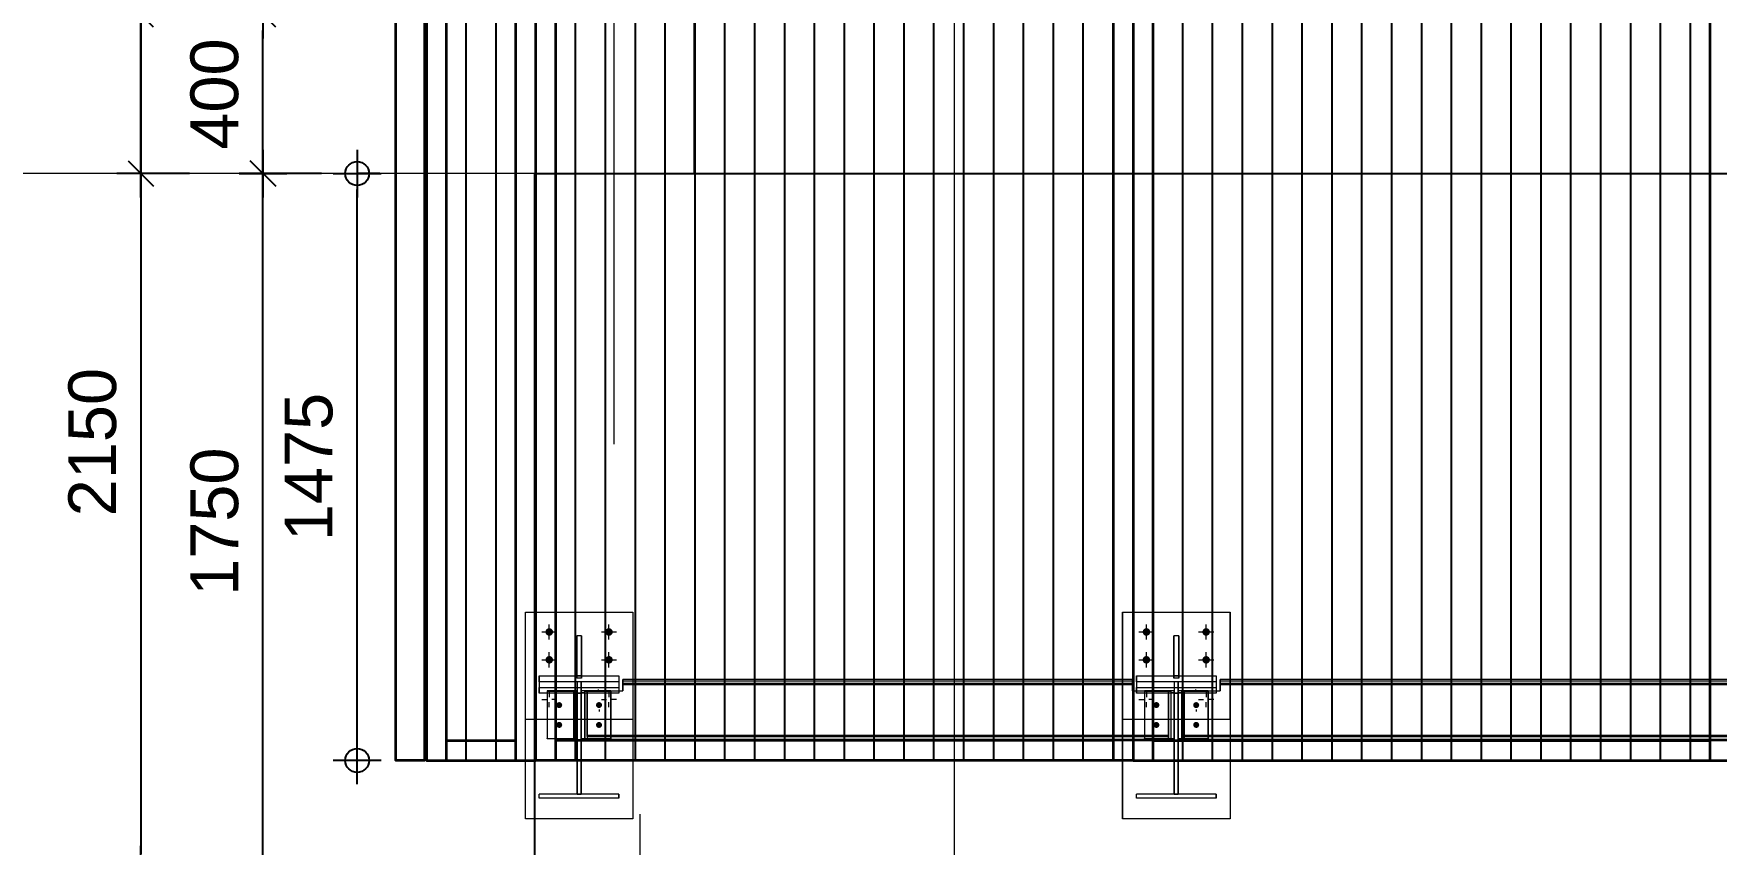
# Model space of a CAD drawing. Header units: millimetres. Extents: x 652937 to 1670132, y 1473552 to 2851037.
# Drawn here: x 663458.215 to 663462.441, y 1524559.302 to 1524561.34 of the extents above; entities that cross this region are included whole.
import ezdxf

# ---------------------------------------------------------------- set-up
doc = ezdxf.new("R2010")
doc.units = ezdxf.units.MM
for name, pattern in [('Grid Line', [22.225, 12.7, -3.175, 3.175, -3.175]), ('XKITLINE00', [0]), ('XKITLINE02', [4, 2, -2])]:
    doc.linetypes.add(name, pattern=pattern)
doc.layers.get('Defpoints').update_dxf_attribs({"color": 255})
doc.layers.add('000 - 0_HIDE_OBJ_FRAMING_DEF_SUB', color=1, linetype='Continuous', plot=False)
for name, color, linetype, lineweight in [('A-230-M_FLOOR', 2, 'Continuous', 25), ('A-GENM', 37, 'Continuous', 9), ('Bolt', 7, 'Continuous', 0), ('Part', 2, 'Continuous', 0), ('Z-030-M_GRID', 1, 'Continuous', 9), ('Z-230-A_LEVEL', 1, 'Continuous', 9)]:
    doc.layers.add(name, color=color, linetype=linetype, lineweight=lineweight)
doc.layers.add('S-DIM', color=7, linetype='Continuous')
doc.styles.add('Arial', font='arial.ttf')
doc.dimstyles.new('Dim 40 - Cen', dxfattribs={"dimscale": 0.04, "dimtxt": 3, "dimasz": 1, "dimexe": 0, "dimexo": 1, "dimgap": 1.5, "dimtad": 1, "dimdec": 0, "dimlfac": 1000, "dimzin": 1, "dimdsep": 46, "dimtxsty": 'Arial', "dimblk": 'CEN1', "dimcen": 0.09, "dimclrd": 1, "dimclre": 49, "dimclrt": 3, "dimadec": 0, "dimazin": 0, "dimtfac": 1, "dimtdec": 0, "dimtix": 1, "dimtofl": 0, "dimtmove": 2, "dimatfit": 3, "dimfxl": 1, "dimtfill": 1, "dimtolj": 1, "dimtzin": 0, "dimarcsym": 1})
doc.dimstyles.new('Dim 40 - End', dxfattribs={"dimscale": 0.04, "dimtxt": 3, "dimasz": 1, "dimexe": 0, "dimexo": 2.5, "dimgap": 1.5, "dimtad": 1, "dimdec": 0, "dimlfac": 1000, "dimzin": 1, "dimdsep": 46, "dimtxsty": 'Arial', "dimblk": 'END', "dimcen": 0.09, "dimclrd": 1, "dimclre": 49, "dimclrt": 3, "dimadec": 0, "dimazin": 0, "dimtfac": 1, "dimtdec": 0, "dimtix": 1, "dimtofl": 0, "dimtmove": 2, "dimatfit": 3, "dimfxl": 1, "dimtfill": 1, "dimtfillclr": 256, "dimtolj": 1, "dimtzin": 0, "dimarcsym": 0})

# ---------------------------------------------------------------- blocks, each defined once
blk = doc.blocks.new('GM_Louver Grill Vertical Z1 - Z Profile-V69-ENT 3 ELE-1 Sheet')
at = {"layer": '000 - 0_HIDE_OBJ_FRAMING_DEF_SUB'}
blk.add_line((1605284.3, 105925), (1605284.3, 114870), dxfattribs=at)
blk = doc.blocks.new('E1')
at = {"layer": '000 - 0_HIDE_OBJ_FRAMING_DEF_SUB', "color": 1, "lineweight": 35}
for p, q in [((1600734.3, 114870), (1600734.3, 105925)), ((1600909.3, 105925), (1600909.3, 114870)), ((1601009.3, 105925), (1601009.3, 114870)), ((1602409.3, 114870), (1602409.3, 105925)), ((1602509.3, 114870), (1602509.3, 105925)), ((1603909.3, 105925), (1603909.3, 114870)), ((1600734.3, 105975), (1600909.3, 105975)), ((1602409.3, 105975), (1601009.3, 105975)), ((1602509.3, 105975), (1603909.3, 105975))]:
    blk.add_line(p, q, dxfattribs=at)
for points in [[(1600607.5, 114870), (1600679.9, 114870), (1600679.9, 105925), (1600607.5, 105925)], [(1600959.3, 114870), (1600684.3, 114870), (1600684.3, 105925), (1600959.3, 105925)], [(1600959.3, 114870), (1602459.3, 114870), (1602459.3, 105925), (1600959.3, 105925)], [(1603959.3, 114870), (1602459.3, 114870), (1602459.3, 105925), (1603959.3, 105925)]]:
    blk.add_lwpolyline(points, close=True, dxfattribs=at)
at = {"layer": 'A-GENM'}
for p in [(-4500, 0), (-4425, 0), (-2700, 0), (-2625, 0), (-2550, 0), (-2475, 0), (-2400, 0), (-2325, 0), (-2250, 0), (-2175, 0), (-2100, 0), (-2025, 0), (-1950, 0), (-1875, 0), (-1800, 0), (-1725, 0), (-1650, 0), (-1575, 0), (-1500, 0), (-1425, 0)]:
    blk.add_blockref('GM_Louver Grill Vertical Z1 - Z Profile-V69-ENT 3 ELE-1 Sheet', p, dxfattribs=at)
for p, xscale in [((3206343.6, 0), -1.000000000000001), ((3206418.6, 0), -0.9999999999999982), ((3206493.6, 0), -1.000000000000001), ((3206568.6, 0), -1.000000000000001), ((3206643.6, 0), -1.000000000000001), ((3206718.6, 0), -1.000000000000001), ((3206793.6, 0), -1.000000000000001), ((3206868.6, 0), -1.000000000000001), ((3206943.6, 0), -1.000000000000001), ((3207018.6, 0), -1.000000000000001), ((3207093.6, 0), -1.000000000000001), ((3207168.6, 0), -1.000000000000001), ((3207243.6, 0), -1.000000000000001), ((3207318.6, 0), -1.000000000000001), ((3207393.6, 0), -1.000000000000001), ((3207468.6, 0), -1.000000000000001), ((3207543.6, 0), -1.000000000000001), ((3207618.6, 0), -1.000000000000001)]:
    blk.add_blockref('GM_Louver Grill Vertical Z1 - Z Profile-V69-ENT 3 ELE-1 Sheet', p, dxfattribs=dict(at, xscale=xscale))
blk = doc.blocks.new('END')
at = {"color": 1}
for p, q in [((0, 1.5), (0, -1.5)), ((1.5, 0), (-1.5, 0))]:
    blk.add_line(p, q, dxfattribs=at)
at = {"color": 3}
blk.add_line((-0.8, -0.8), (0.8, 0.8), dxfattribs=at)
blk = doc.blocks.new('*D222')
at = {"layer": 'Defpoints', "color": 0, "transparency": 16777216}
for p in [(663458.7908, 1524560.9881), (663459.0296, 1524560.9881), (663459.0296, 1524559.2381)]:
    blk.add_point(p, dxfattribs=at)
at = {"layer": 'S-DIM', "color": 49, "lineweight": -2, "transparency": 16777216}
for p, q in [((663458.9296, 1524560.9881), (663458.7908, 1524560.9881)), ((663458.9296, 1524559.2381), (663458.7908, 1524559.2381))]:
    blk.add_line(p, q, dxfattribs=at)
at = {"layer": 'S-DIM', "color": 1, "lineweight": -2, "transparency": 16777216}
blk.add_line((663458.7908, 1524559.2781), (663458.7908, 1524560.9481), dxfattribs=at)
at = {"layer": 'S-DIM', "color": 1, "lineweight": -2, "transparency": 16777216, "xscale": 0.04, "yscale": 0.04, "zscale": 0.04}
for p, rotation in [((663458.7908, 1524560.9881), 90), ((663458.7908, 1524559.2381), 270)]:
    blk.add_blockref('END', p, dxfattribs=dict(at, rotation=rotation))
at = {"layer": 'S-DIM', "color": 3, "transparency": 16777216, "insert": (663458.6695, 1524560.1131), "char_height": 0.12, "attachment_point": 5, "rotation": 90, "style": 'Arial', "bg_fill": 3, "box_fill_scale": 1.1, "bg_fill_color": 256, "bg_fill_true_color": 13158600, "bg_fill_transparency": 0}
blk.add_mtext('\\A1;1750', dxfattribs=at)
blk = doc.blocks.new('*D223')
at = {"layer": 'Defpoints', "color": 0, "transparency": 16777216}
for p in [(663458.7908, 1524561.3881), (663459.0378, 1524561.3881), (663459.0378, 1524560.9881)]:
    blk.add_point(p, dxfattribs=at)
at = {"layer": 'S-DIM', "color": 49, "lineweight": -2, "transparency": 16777216}
for p, q in [((663458.9378, 1524561.3881), (663458.7908, 1524561.3881)), ((663458.9378, 1524560.9881), (663458.7908, 1524560.9881))]:
    blk.add_line(p, q, dxfattribs=at)
at = {"layer": 'S-DIM', "color": 1, "lineweight": -2, "transparency": 16777216}
blk.add_line((663458.7908, 1524561.0281), (663458.7908, 1524561.3481), dxfattribs=at)
at = {"layer": 'S-DIM', "color": 1, "lineweight": -2, "transparency": 16777216, "xscale": 0.04, "yscale": 0.04, "zscale": 0.04}
for p, rotation in [((663458.7908, 1524561.3881), 90), ((663458.7908, 1524560.9881), 270)]:
    blk.add_blockref('END', p, dxfattribs=dict(at, rotation=rotation))
at = {"layer": 'S-DIM', "color": 3, "transparency": 16777216, "insert": (663458.6695, 1524561.1881), "char_height": 0.12, "attachment_point": 5, "rotation": 90, "style": 'Arial', "bg_fill": 3, "box_fill_scale": 1.1, "bg_fill_color": 256, "bg_fill_true_color": 13158600, "bg_fill_transparency": 0}
blk.add_mtext('\\A1;400', dxfattribs=at)
blk = doc.blocks.new('*D224')
at = {"layer": 'Defpoints', "color": 0, "transparency": 16777216}
for p in [(663458.4842, 1524562.1056), (663458.7066, 1524562.1056), (663458.7066, 1524560.9881)]:
    blk.add_point(p, dxfattribs=at)
at = {"layer": 'S-DIM', "color": 49, "lineweight": -2, "transparency": 16777216}
for p, q in [((663458.6066, 1524562.1056), (663458.4842, 1524562.1056)), ((663458.6066, 1524560.9881), (663458.4842, 1524560.9881))]:
    blk.add_line(p, q, dxfattribs=at)
at = {"layer": 'S-DIM', "color": 1, "lineweight": -2, "transparency": 16777216}
blk.add_line((663458.4842, 1524561.0281), (663458.4842, 1524562.0656), dxfattribs=at)
at = {"layer": 'S-DIM', "color": 1, "lineweight": -2, "transparency": 16777216, "xscale": 0.04, "yscale": 0.04, "zscale": 0.04}
for p, rotation in [((663458.4842, 1524562.1056), 90), ((663458.4842, 1524560.9881), 270)]:
    blk.add_blockref('END', p, dxfattribs=dict(at, rotation=rotation))
at = {"layer": 'S-DIM', "color": 3, "transparency": 16777216, "insert": (663458.3639, 1524561.5469), "char_height": 0.12, "attachment_point": 5, "rotation": 90, "style": 'Arial', "bg_fill": 3, "box_fill_scale": 1.1, "bg_fill_color": 256, "bg_fill_true_color": 13158600, "bg_fill_transparency": 0}
blk.add_mtext('\\A1;1117', dxfattribs=at)
blk = doc.blocks.new('*D234')
at = {"layer": 'Defpoints', "color": 0, "transparency": 16777216}
for p in [(663458.9945, 1524561.3881), (663458.4842, 1524559.2381), (663458.9945, 1524559.2381)]:
    blk.add_point(p, dxfattribs=at)
at = {"layer": 'S-DIM', "color": 49, "lineweight": -2, "transparency": 16777216}
for p, q in [((663458.8945, 1524561.3881), (663458.4842, 1524561.3881)), ((663458.8945, 1524559.2381), (663458.4842, 1524559.2381))]:
    blk.add_line(p, q, dxfattribs=at)
at = {"layer": 'S-DIM', "color": 1, "lineweight": -2, "transparency": 16777216}
blk.add_line((663458.4842, 1524561.3481), (663458.4842, 1524559.2781), dxfattribs=at)
at = {"layer": 'S-DIM', "color": 1, "lineweight": -2, "transparency": 16777216, "xscale": 0.04, "yscale": 0.04, "zscale": 0.04}
for p, rotation in [((663458.4842, 1524561.3881), 90), ((663458.4842, 1524559.2381), 270)]:
    blk.add_blockref('END', p, dxfattribs=dict(at, rotation=rotation))
at = {"layer": 'S-DIM', "color": 3, "transparency": 16777216, "insert": (663458.3629, 1524560.3131), "char_height": 0.12, "attachment_point": 5, "rotation": 90, "style": 'Arial', "bg_fill": 3, "box_fill_scale": 1.1, "bg_fill_color": 256, "bg_fill_true_color": 13158600, "bg_fill_transparency": 0}
blk.add_mtext('\\A1;2150', dxfattribs=at)
blk = doc.blocks.new('co')
at = {"layer": 'Bolt'}
for points in [[(663345.9772, 1524559.8378), (663345.9778, 1524559.8396), (663345.9787, 1524559.8412), (663345.9798, 1524559.8427), (663345.9813, 1524559.8438), (663345.9829, 1524559.8447), (663345.9847, 1524559.8453), (663345.9866, 1524559.8454), (663345.9884, 1524559.8453), (663345.9902, 1524559.8447), (663345.9918, 1524559.8438), (663345.9933, 1524559.8427), (663345.9945, 1524559.8412), (663345.9953, 1524559.8396), (663345.9959, 1524559.8378), (663345.9961, 1524559.8359), (663345.9959, 1524559.8341), (663345.9953, 1524559.8323), (663345.9945, 1524559.8307), (663345.9933, 1524559.8292), (663345.9918, 1524559.828), (663345.9902, 1524559.8272), (663345.9884, 1524559.8266), (663345.9866, 1524559.8264), (663345.9847, 1524559.8266), (663345.9829, 1524559.8272), (663345.9813, 1524559.828), (663345.9798, 1524559.8292), (663345.9787, 1524559.8307), (663345.9778, 1524559.8323), (663345.9772, 1524559.8341), (663345.9771, 1524559.8359)], [(663346.1272, 1524559.8378), (663346.1278, 1524559.8396), (663346.1287, 1524559.8412), (663346.1298, 1524559.8427), (663346.1313, 1524559.8438), (663346.1329, 1524559.8447), (663346.1347, 1524559.8453), (663346.1366, 1524559.8454), (663346.1384, 1524559.8453), (663346.1402, 1524559.8447), (663346.1418, 1524559.8438), (663346.1433, 1524559.8427), (663346.1445, 1524559.8412), (663346.1453, 1524559.8396), (663346.1459, 1524559.8378), (663346.1461, 1524559.8359), (663346.1459, 1524559.8341), (663346.1453, 1524559.8323), (663346.1445, 1524559.8307), (663346.1433, 1524559.8292), (663346.1418, 1524559.828), (663346.1402, 1524559.8272), (663346.1384, 1524559.8266), (663346.1366, 1524559.8264), (663346.1347, 1524559.8266), (663346.1329, 1524559.8272), (663346.1313, 1524559.828), (663346.1298, 1524559.8292), (663346.1287, 1524559.8307), (663346.1278, 1524559.8323), (663346.1272, 1524559.8341), (663346.1271, 1524559.8359)], [(663347.4772, 1524559.8378), (663347.4778, 1524559.8396), (663347.4787, 1524559.8412), (663347.4798, 1524559.8427), (663347.4813, 1524559.8438), (663347.4829, 1524559.8447), (663347.4847, 1524559.8453), (663347.4866, 1524559.8454), (663347.4884, 1524559.8453), (663347.4902, 1524559.8447), (663347.4918, 1524559.8438), (663347.4933, 1524559.8427), (663347.4945, 1524559.8412), (663347.4953, 1524559.8396), (663347.4959, 1524559.8378), (663347.4961, 1524559.8359), (663347.4959, 1524559.8341), (663347.4953, 1524559.8323), (663347.4945, 1524559.8307), (663347.4933, 1524559.8292), (663347.4918, 1524559.828), (663347.4902, 1524559.8272), (663347.4884, 1524559.8266), (663347.4866, 1524559.8264), (663347.4847, 1524559.8266), (663347.4829, 1524559.8272), (663347.4813, 1524559.828), (663347.4798, 1524559.8292), (663347.4787, 1524559.8307), (663347.4778, 1524559.8323), (663347.4772, 1524559.8341), (663347.4771, 1524559.8359)], [(663347.6272, 1524559.8378), (663347.6278, 1524559.8396), (663347.6287, 1524559.8412), (663347.6298, 1524559.8427), (663347.6313, 1524559.8438), (663347.6329, 1524559.8447), (663347.6347, 1524559.8453), (663347.6366, 1524559.8454), (663347.6384, 1524559.8453), (663347.6402, 1524559.8447), (663347.6418, 1524559.8438), (663347.6433, 1524559.8427), (663347.6445, 1524559.8412), (663347.6453, 1524559.8396), (663347.6459, 1524559.8378), (663347.6461, 1524559.8359), (663347.6459, 1524559.8341), (663347.6453, 1524559.8323), (663347.6445, 1524559.8307), (663347.6433, 1524559.8292), (663347.6418, 1524559.828), (663347.6402, 1524559.8272), (663347.6384, 1524559.8266), (663347.6366, 1524559.8264), (663347.6347, 1524559.8266), (663347.6329, 1524559.8272), (663347.6313, 1524559.828), (663347.6298, 1524559.8292), (663347.6287, 1524559.8307), (663347.6278, 1524559.8323), (663347.6272, 1524559.8341), (663347.6271, 1524559.8359)], [(663345.9772, 1524559.7678), (663345.9778, 1524559.7696), (663345.9787, 1524559.7712), (663345.9798, 1524559.7727), (663345.9813, 1524559.7738), (663345.9829, 1524559.7747), (663345.9847, 1524559.7753), (663345.9866, 1524559.7754), (663345.9884, 1524559.7753), (663345.9902, 1524559.7747), (663345.9918, 1524559.7738), (663345.9933, 1524559.7727), (663345.9945, 1524559.7712), (663345.9953, 1524559.7696), (663345.9959, 1524559.7678), (663345.9961, 1524559.7659), (663345.9959, 1524559.7641), (663345.9953, 1524559.7623), (663345.9945, 1524559.7607), (663345.9933, 1524559.7592), (663345.9918, 1524559.758), (663345.9902, 1524559.7572), (663345.9884, 1524559.7566), (663345.9866, 1524559.7564), (663345.9847, 1524559.7566), (663345.9829, 1524559.7572), (663345.9813, 1524559.758), (663345.9798, 1524559.7592), (663345.9787, 1524559.7607), (663345.9778, 1524559.7623), (663345.9772, 1524559.7641), (663345.9771, 1524559.7659)], [(663346.1272, 1524559.7678), (663346.1278, 1524559.7696), (663346.1287, 1524559.7712), (663346.1298, 1524559.7727), (663346.1313, 1524559.7738), (663346.1329, 1524559.7747), (663346.1347, 1524559.7753), (663346.1366, 1524559.7754), (663346.1384, 1524559.7753), (663346.1402, 1524559.7747), (663346.1418, 1524559.7738), (663346.1433, 1524559.7727), (663346.1445, 1524559.7712), (663346.1453, 1524559.7696), (663346.1459, 1524559.7678), (663346.1461, 1524559.7659), (663346.1459, 1524559.7641), (663346.1453, 1524559.7623), (663346.1445, 1524559.7607), (663346.1433, 1524559.7592), (663346.1418, 1524559.758), (663346.1402, 1524559.7572), (663346.1384, 1524559.7566), (663346.1366, 1524559.7564), (663346.1347, 1524559.7566), (663346.1329, 1524559.7572), (663346.1313, 1524559.758), (663346.1298, 1524559.7592), (663346.1287, 1524559.7607), (663346.1278, 1524559.7623), (663346.1272, 1524559.7641), (663346.1271, 1524559.7659)], [(663347.4772, 1524559.7678), (663347.4778, 1524559.7696), (663347.4787, 1524559.7712), (663347.4798, 1524559.7727), (663347.4813, 1524559.7738), (663347.4829, 1524559.7747), (663347.4847, 1524559.7753), (663347.4866, 1524559.7754), (663347.4884, 1524559.7753), (663347.4902, 1524559.7747), (663347.4918, 1524559.7738), (663347.4933, 1524559.7727), (663347.4945, 1524559.7712), (663347.4953, 1524559.7696), (663347.4959, 1524559.7678), (663347.4961, 1524559.7659), (663347.4959, 1524559.7641), (663347.4953, 1524559.7623), (663347.4945, 1524559.7607), (663347.4933, 1524559.7592), (663347.4918, 1524559.758), (663347.4902, 1524559.7572), (663347.4884, 1524559.7566), (663347.4866, 1524559.7564), (663347.4847, 1524559.7566), (663347.4829, 1524559.7572), (663347.4813, 1524559.758), (663347.4798, 1524559.7592), (663347.4787, 1524559.7607), (663347.4778, 1524559.7623), (663347.4772, 1524559.7641), (663347.4771, 1524559.7659)], [(663347.6272, 1524559.7678), (663347.6278, 1524559.7696), (663347.6287, 1524559.7712), (663347.6298, 1524559.7727), (663347.6313, 1524559.7738), (663347.6329, 1524559.7747), (663347.6347, 1524559.7753), (663347.6366, 1524559.7754), (663347.6384, 1524559.7753), (663347.6402, 1524559.7747), (663347.6418, 1524559.7738), (663347.6433, 1524559.7727), (663347.6445, 1524559.7712), (663347.6453, 1524559.7696), (663347.6459, 1524559.7678), (663347.6461, 1524559.7659), (663347.6459, 1524559.7641), (663347.6453, 1524559.7623), (663347.6445, 1524559.7607), (663347.6433, 1524559.7592), (663347.6418, 1524559.758), (663347.6402, 1524559.7572), (663347.6384, 1524559.7566), (663347.6366, 1524559.7564), (663347.6347, 1524559.7566), (663347.6329, 1524559.7572), (663347.6313, 1524559.758), (663347.6298, 1524559.7592), (663347.6287, 1524559.7607), (663347.6278, 1524559.7623), (663347.6272, 1524559.7641), (663347.6271, 1524559.7659)], [(663346.013, 1524559.6595), (663346.0144, 1524559.6591), (663346.0157, 1524559.6584), (663346.0169, 1524559.6575), (663346.0178, 1524559.6563), (663346.0185, 1524559.655), (663346.0189, 1524559.6536), (663346.0191, 1524559.6522), (663346.0189, 1524559.6507), (663346.0185, 1524559.6493), (663346.0178, 1524559.648), (663346.0169, 1524559.6469), (663346.0158, 1524559.646), (663346.0145, 1524559.6453), (663346.013, 1524559.6448), (663346.0116, 1524559.6447), (663346.0101, 1524559.6448), (663346.0087, 1524559.6453), (663346.0074, 1524559.6459), (663346.0063, 1524559.6469), (663346.0053, 1524559.648), (663346.0047, 1524559.6493), (663346.0042, 1524559.6507), (663346.0041, 1524559.6522), (663346.0042, 1524559.6536), (663346.0046, 1524559.655), (663346.0053, 1524559.6563), (663346.0063, 1524559.6575), (663346.0074, 1524559.6584), (663346.0087, 1524559.6591), (663346.0101, 1524559.6595), (663346.0116, 1524559.6597)], [(663346.113, 1524559.6595), (663346.1144, 1524559.6591), (663346.1157, 1524559.6584), (663346.1169, 1524559.6575), (663346.1178, 1524559.6563), (663346.1185, 1524559.655), (663346.1189, 1524559.6536), (663346.1191, 1524559.6522), (663346.1189, 1524559.6507), (663346.1185, 1524559.6493), (663346.1178, 1524559.648), (663346.1169, 1524559.6469), (663346.1158, 1524559.646), (663346.1145, 1524559.6453), (663346.1131, 1524559.6448), (663346.1116, 1524559.6447), (663346.1101, 1524559.6448), (663346.1087, 1524559.6453), (663346.1074, 1524559.6459), (663346.1063, 1524559.6469), (663346.1053, 1524559.648), (663346.1047, 1524559.6493), (663346.1042, 1524559.6507), (663346.1041, 1524559.6522), (663346.1042, 1524559.6536), (663346.1046, 1524559.655), (663346.1053, 1524559.6563), (663346.1063, 1524559.6575), (663346.1074, 1524559.6584), (663346.1087, 1524559.6591), (663346.1101, 1524559.6595), (663346.1116, 1524559.6597)], [(663347.513, 1524559.6595), (663347.5144, 1524559.6591), (663347.5157, 1524559.6584), (663347.5169, 1524559.6575), (663347.5178, 1524559.6563), (663347.5185, 1524559.655), (663347.5189, 1524559.6536), (663347.5191, 1524559.6522), (663347.5189, 1524559.6507), (663347.5185, 1524559.6493), (663347.5178, 1524559.648), (663347.5169, 1524559.6469), (663347.5158, 1524559.646), (663347.5145, 1524559.6453), (663347.513, 1524559.6448), (663347.5116, 1524559.6447), (663347.5101, 1524559.6448), (663347.5087, 1524559.6453), (663347.5074, 1524559.6459), (663347.5063, 1524559.6469), (663347.5053, 1524559.648), (663347.5047, 1524559.6493), (663347.5042, 1524559.6507), (663347.5041, 1524559.6522), (663347.5042, 1524559.6536), (663347.5046, 1524559.655), (663347.5053, 1524559.6563), (663347.5063, 1524559.6575), (663347.5074, 1524559.6584), (663347.5087, 1524559.6591), (663347.5101, 1524559.6595), (663347.5116, 1524559.6597)], [(663347.613, 1524559.6595), (663347.6144, 1524559.6591), (663347.6157, 1524559.6584), (663347.6169, 1524559.6575), (663347.6178, 1524559.6563), (663347.6185, 1524559.655), (663347.6189, 1524559.6536), (663347.6191, 1524559.6522), (663347.6189, 1524559.6507), (663347.6185, 1524559.6493), (663347.6178, 1524559.648), (663347.6169, 1524559.6469), (663347.6158, 1524559.646), (663347.6145, 1524559.6453), (663347.6131, 1524559.6448), (663347.6116, 1524559.6447), (663347.6101, 1524559.6448), (663347.6087, 1524559.6453), (663347.6074, 1524559.6459), (663347.6063, 1524559.6469), (663347.6053, 1524559.648), (663347.6047, 1524559.6493), (663347.6042, 1524559.6507), (663347.6041, 1524559.6522), (663347.6042, 1524559.6536), (663347.6046, 1524559.655), (663347.6053, 1524559.6563), (663347.6063, 1524559.6575), (663347.6074, 1524559.6584), (663347.6087, 1524559.6591), (663347.6101, 1524559.6595), (663347.6116, 1524559.6597)], [(663346.013, 1524559.6096), (663346.0144, 1524559.6092), (663346.0157, 1524559.6085), (663346.0169, 1524559.6075), (663346.0178, 1524559.6064), (663346.0185, 1524559.6051), (663346.0189, 1524559.6037), (663346.0191, 1524559.6023), (663346.0189, 1524559.6008), (663346.0185, 1524559.5994), (663346.0178, 1524559.5981), (663346.0169, 1524559.597), (663346.0158, 1524559.596), (663346.0145, 1524559.5953), (663346.013, 1524559.5949), (663346.0116, 1524559.5948), (663346.0101, 1524559.5949), (663346.0087, 1524559.5953), (663346.0074, 1524559.596), (663346.0063, 1524559.5969), (663346.0053, 1524559.5981), (663346.0047, 1524559.5994), (663346.0042, 1524559.6008), (663346.0041, 1524559.6022), (663346.0042, 1524559.6037), (663346.0046, 1524559.6051), (663346.0053, 1524559.6064), (663346.0063, 1524559.6075), (663346.0074, 1524559.6085), (663346.0087, 1524559.6092), (663346.0101, 1524559.6096), (663346.0116, 1524559.6097)], [(663346.113, 1524559.6096), (663346.1144, 1524559.6092), (663346.1157, 1524559.6085), (663346.1169, 1524559.6075), (663346.1178, 1524559.6064), (663346.1185, 1524559.6051), (663346.1189, 1524559.6037), (663346.1191, 1524559.6023), (663346.1189, 1524559.6008), (663346.1185, 1524559.5994), (663346.1178, 1524559.5981), (663346.1169, 1524559.597), (663346.1158, 1524559.596), (663346.1145, 1524559.5953), (663346.1131, 1524559.5949), (663346.1116, 1524559.5948), (663346.1101, 1524559.5949), (663346.1087, 1524559.5953), (663346.1074, 1524559.596), (663346.1063, 1524559.5969), (663346.1053, 1524559.5981), (663346.1047, 1524559.5994), (663346.1042, 1524559.6008), (663346.1041, 1524559.6022), (663346.1042, 1524559.6037), (663346.1046, 1524559.6051), (663346.1053, 1524559.6064), (663346.1063, 1524559.6075), (663346.1074, 1524559.6085), (663346.1087, 1524559.6092), (663346.1101, 1524559.6096), (663346.1116, 1524559.6097)], [(663347.513, 1524559.6096), (663347.5144, 1524559.6092), (663347.5157, 1524559.6085), (663347.5169, 1524559.6075), (663347.5178, 1524559.6064), (663347.5185, 1524559.6051), (663347.5189, 1524559.6037), (663347.5191, 1524559.6023), (663347.5189, 1524559.6008), (663347.5185, 1524559.5994), (663347.5178, 1524559.5981), (663347.5169, 1524559.597), (663347.5158, 1524559.596), (663347.5145, 1524559.5953), (663347.513, 1524559.5949), (663347.5116, 1524559.5948), (663347.5101, 1524559.5949), (663347.5087, 1524559.5953), (663347.5074, 1524559.596), (663347.5063, 1524559.5969), (663347.5053, 1524559.5981), (663347.5047, 1524559.5994), (663347.5042, 1524559.6008), (663347.5041, 1524559.6022), (663347.5042, 1524559.6037), (663347.5046, 1524559.6051), (663347.5053, 1524559.6064), (663347.5063, 1524559.6075), (663347.5074, 1524559.6085), (663347.5087, 1524559.6092), (663347.5101, 1524559.6096), (663347.5116, 1524559.6097)], [(663347.613, 1524559.6096), (663347.6144, 1524559.6092), (663347.6157, 1524559.6085), (663347.6169, 1524559.6075), (663347.6178, 1524559.6064), (663347.6185, 1524559.6051), (663347.6189, 1524559.6037), (663347.6191, 1524559.6023), (663347.6189, 1524559.6008), (663347.6185, 1524559.5994), (663347.6178, 1524559.5981), (663347.6169, 1524559.597), (663347.6158, 1524559.596), (663347.6145, 1524559.5953), (663347.6131, 1524559.5949), (663347.6116, 1524559.5948), (663347.6101, 1524559.5949), (663347.6087, 1524559.5953), (663347.6074, 1524559.596), (663347.6063, 1524559.5969), (663347.6053, 1524559.5981), (663347.6047, 1524559.5994), (663347.6042, 1524559.6008), (663347.6041, 1524559.6022), (663347.6042, 1524559.6037), (663347.6046, 1524559.6051), (663347.6053, 1524559.6064), (663347.6063, 1524559.6075), (663347.6074, 1524559.6085), (663347.6087, 1524559.6092), (663347.6101, 1524559.6096), (663347.6116, 1524559.6097)]]:
    blk.add_hatch(color=253, dxfattribs=at).paths.add_polyline_path(points, flags=17)
at = {"layer": 'Bolt', "color": 253, "linetype": 'XKITLINE00', "lineweight": 0}
for p, q in [((663345.9676, 1524559.8359), (663346.0056, 1524559.8359)), ((663345.9866, 1524559.8169), (663345.9866, 1524559.8549)), ((663346.1176, 1524559.8359), (663346.1556, 1524559.8359)), ((663346.1366, 1524559.8169), (663346.1366, 1524559.8549)), ((663347.4676, 1524559.8359), (663347.5056, 1524559.8359)), ((663347.4866, 1524559.8169), (663347.4866, 1524559.8549)), ((663347.6176, 1524559.8359), (663347.6556, 1524559.8359)), ((663347.6366, 1524559.8169), (663347.6366, 1524559.8549)), ((663345.9676, 1524559.7659), (663346.0056, 1524559.7659)), ((663345.9866, 1524559.7469), (663345.9866, 1524559.7849)), ((663346.1176, 1524559.7659), (663346.1556, 1524559.7659)), ((663346.1366, 1524559.7469), (663346.1366, 1524559.7849)), ((663347.4676, 1524559.7659), (663347.5056, 1524559.7659)), ((663347.4866, 1524559.7469), (663347.4866, 1524559.7849)), ((663347.6176, 1524559.7659), (663347.6556, 1524559.7659)), ((663347.6366, 1524559.7469), (663347.6366, 1524559.7849)), ((663345.9676, 1524559.6659), (663345.9802, 1524559.6659)), ((663345.9866, 1524559.6849), (663345.9866, 1524559.6723)), ((663346.0056, 1524559.6659), (663345.9929, 1524559.6659)), ((663346.1176, 1524559.6659), (663346.1302, 1524559.6659)), ((663346.1366, 1524559.6849), (663346.1366, 1524559.6723)), ((663346.1556, 1524559.6659), (663346.1429, 1524559.6659)), ((663347.4676, 1524559.6659), (663347.4802, 1524559.6659)), ((663347.4866, 1524559.6849), (663347.4866, 1524559.6723)), ((663347.5056, 1524559.6659), (663347.4929, 1524559.6659)), ((663347.6176, 1524559.6659), (663347.6302, 1524559.6659)), ((663347.6366, 1524559.6849), (663347.6366, 1524559.6723)), ((663347.6556, 1524559.6659), (663347.6429, 1524559.6659)), ((663345.9866, 1524559.6469), (663345.9866, 1524559.6596)), ((663346.0116, 1524559.652), (663346.0116, 1524559.6576)), ((663346.1116, 1524559.6518), (663346.1116, 1524559.6543)), ((663346.1366, 1524559.6469), (663346.1366, 1524559.6596)), ((663347.4866, 1524559.6469), (663347.4866, 1524559.6596)), ((663347.5116, 1524559.6518), (663347.5116, 1524559.6543)), ((663347.6116, 1524559.6518), (663347.6116, 1524559.6543)), ((663347.6366, 1524559.6469), (663347.6366, 1524559.6596)), ((663346.0116, 1524559.6021), (663346.0116, 1524559.6077)), ((663346.1116, 1524559.6018), (663346.1116, 1524559.6043)), ((663347.5116, 1524559.6018), (663347.5116, 1524559.6043)), ((663347.6116, 1524559.6018), (663347.6116, 1524559.6043))]:
    blk.add_line(p, q, dxfattribs=at)
at = {"layer": 'Bolt', "color": 253, "linetype": 'XKITLINE02', "lineweight": 0}
for p, q in [((663346.1105, 1524559.6859), (663346.1105, 1524559.6911)), ((663347.6105, 1524559.6859), (663347.6105, 1524559.6911)), ((663346.1126, 1524559.636), (663346.1126, 1524559.6412)), ((663347.6126, 1524559.636), (663347.6126, 1524559.6412))]:
    blk.add_line(p, q, dxfattribs=at)
at = {"layer": 'Part', "color": 253, "linetype": 'XKITLINE00', "lineweight": 0}
for p, q in [((663345.9266, 1524559.8859), (663345.9266, 1524559.8859)), ((663345.9266, 1524559.6159), (663345.9266, 1524559.8859)), ((663345.9266, 1524559.8859), (663345.9266, 1524559.8859)), ((663345.9266, 1524559.8859), (663346.1966, 1524559.8859)), ((663345.9266, 1524559.3659), (663345.9266, 1524559.8859)), ((663346.1966, 1524559.8859), (663346.1966, 1524559.7165)), ((663347.4266, 1524559.8859), (663347.6966, 1524559.8859)), ((663347.4266, 1524559.8859), (663347.4266, 1524559.7165)), ((663347.4266, 1524559.8859), (663347.4266, 1524559.8859)), ((663347.6966, 1524559.8859), (663347.6966, 1524559.7165)), ((663346.0556, 1524559.7195), (663346.0556, 1524559.8259)), ((663346.0676, 1524559.8259), (663346.0556, 1524559.8259)), ((663346.0676, 1524559.8259), (663346.0676, 1524559.7195)), ((663346.0676, 1524559.8259), (663346.0676, 1524559.8259)), ((663347.5556, 1524559.7195), (663347.5556, 1524559.8259)), ((663347.5676, 1524559.8259), (663347.5556, 1524559.8259)), ((663347.5676, 1524559.8259), (663347.5676, 1524559.7195)), ((663347.5676, 1524559.8259), (663347.5676, 1524559.8259)), ((663345.9616, 1524559.7259), (663346.0556, 1524559.7259)), ((663345.9616, 1524559.7259), (663345.9616, 1524559.6967)), ((663345.9616, 1524559.7109), (663345.9616, 1524559.6967)), ((663346.0676, 1524559.7195), (663346.0556, 1524559.7195)), ((663346.0676, 1524559.7259), (663346.1616, 1524559.7259)), ((663346.1616, 1524559.7259), (663346.1616, 1524559.6967)), ((663347.4516, 1524559.7165), (663346.1716, 1524559.7165)), ((663346.1716, 1524559.7165), (663346.1716, 1524559.7126)), ((663347.4516, 1524559.7126), (663346.1716, 1524559.7126)), ((663346.1716, 1524559.7126), (663346.1716, 1524559.6876)), ((663347.4516, 1524559.7126), (663347.4516, 1524559.7165)), ((663347.4516, 1524559.6876), (663347.4516, 1524559.7126)), ((663347.4616, 1524559.7259), (663347.5556, 1524559.7259)), ((663347.4616, 1524559.7259), (663347.4616, 1524559.6967)), ((663347.4616, 1524559.7109), (663347.4616, 1524559.6967)), ((663347.5676, 1524559.7195), (663347.5556, 1524559.7195)), ((663347.5676, 1524559.7259), (663347.6616, 1524559.7259)), ((663347.6616, 1524559.7259), (663347.6616, 1524559.6967)), ((663348.9516, 1524559.7165), (663347.6716, 1524559.7165)), ((663347.6716, 1524559.7165), (663347.6716, 1524559.7126)), ((663348.9516, 1524559.7126), (663347.6716, 1524559.7126)), ((663347.6716, 1524559.7126), (663347.6716, 1524559.6876)), ((663345.9616, 1524559.6817), (663345.9616, 1524559.6967)), ((663345.9616, 1524559.6967), (663346.1616, 1524559.6967)), ((663346.1616, 1524559.6817), (663345.9616, 1524559.6817)), ((663345.9816, 1524559.6817), (663345.9816, 1524559.5673)), ((663346.0476, 1524559.6817), (663346.0476, 1524559.5638)), ((663346.0566, 1524559.6817), (663346.0566, 1524559.5638)), ((663346.0566, 1524559.4281), (663346.0566, 1524559.6817)), ((663346.0566, 1524559.6817), (663346.0666, 1524559.6817)), ((663346.0666, 1524559.6817), (663346.0666, 1524559.4281)), ((663346.0756, 1524559.6817), (663346.0756, 1524559.5638)), ((663346.1416, 1524559.6817), (663346.1416, 1524559.5673)), ((663346.1616, 1524559.6967), (663346.1616, 1524559.6817)), ((663346.1616, 1524559.6879), (663346.1716, 1524559.6879)), ((663346.1616, 1524559.6876), (663346.1716, 1524559.6876)), ((663347.4516, 1524559.6879), (663347.4616, 1524559.6879)), ((663347.4516, 1524559.6876), (663347.4616, 1524559.6876)), ((663347.4616, 1524559.6817), (663347.4616, 1524559.6967)), ((663347.4616, 1524559.6967), (663347.6616, 1524559.6967)), ((663347.6616, 1524559.6817), (663347.4616, 1524559.6817)), ((663347.4816, 1524559.6817), (663347.4816, 1524559.5673)), ((663347.5476, 1524559.6817), (663347.5476, 1524559.5638)), ((663347.5566, 1524559.6817), (663347.5566, 1524559.5638)), ((663347.5566, 1524559.4281), (663347.5566, 1524559.6817)), ((663347.5566, 1524559.6817), (663347.5666, 1524559.6817)), ((663347.5666, 1524559.6817), (663347.5666, 1524559.4281)), ((663347.5756, 1524559.6817), (663347.5756, 1524559.5638)), ((663347.6416, 1524559.6817), (663347.6416, 1524559.5673)), ((663347.6616, 1524559.6967), (663347.6616, 1524559.6817)), ((663347.6616, 1524559.6879), (663347.6716, 1524559.6879)), ((663347.6616, 1524559.6876), (663347.6716, 1524559.6876)), ((663345.9266, 1524559.6159), (663345.9266, 1524559.6159)), ((663346.0476, 1524559.5673), (663345.9816, 1524559.5673)), ((663346.0566, 1524559.5638), (663346.0476, 1524559.5638)), ((663346.0566, 1524559.5638), (663346.0566, 1524559.4281)), ((663346.0666, 1524559.5638), (663346.0756, 1524559.5638)), ((663346.1416, 1524559.5673), (663346.0756, 1524559.5673)), ((663346.0816, 1524559.5673), (663346.0816, 1524559.5628)), ((663346.0816, 1524559.5628), (663347.5416, 1524559.5628)), ((663346.1966, 1524559.5628), (663346.1966, 1524559.3659)), ((663347.4266, 1524559.5628), (663347.4266, 1524559.3659)), ((663347.5476, 1524559.5673), (663347.4816, 1524559.5673)), ((663347.5416, 1524559.5673), (663347.5416, 1524559.5628)), ((663347.5566, 1524559.5638), (663347.5476, 1524559.5638)), ((663347.5566, 1524559.5638), (663347.5566, 1524559.4281)), ((663347.5666, 1524559.5638), (663347.5756, 1524559.5638)), ((663347.6416, 1524559.5673), (663347.5756, 1524559.5673)), ((663347.5816, 1524559.5673), (663347.5816, 1524559.5628)), ((663347.5816, 1524559.5628), (663349.0416, 1524559.5628)), ((663347.6966, 1524559.5628), (663347.6966, 1524559.3659)), ((663345.9616, 1524559.4181), (663345.9616, 1524559.4281)), ((663345.9616, 1524559.4181), (663345.9616, 1524559.4281)), ((663345.9616, 1524559.4281), (663345.9616, 1524559.4281)), ((663345.9616, 1524559.4281), (663345.9616, 1524559.4281)), ((663346.1616, 1524559.4281), (663345.9616, 1524559.4281)), ((663345.9616, 1524559.4181), (663345.9616, 1524559.4181)), ((663346.1616, 1524559.4181), (663345.9616, 1524559.4181)), ((663346.0566, 1524559.4281), (663346.0666, 1524559.4281)), ((663346.1616, 1524559.4281), (663346.1616, 1524559.4181)), ((663347.4616, 1524559.4181), (663347.4616, 1524559.4281)), ((663347.4616, 1524559.4181), (663347.4616, 1524559.4281)), ((663347.4616, 1524559.4281), (663347.4616, 1524559.4281)), ((663347.4616, 1524559.4281), (663347.4616, 1524559.4281)), ((663347.6616, 1524559.4281), (663347.4616, 1524559.4281)), ((663347.4616, 1524559.4181), (663347.4616, 1524559.4181)), ((663347.6616, 1524559.4181), (663347.4616, 1524559.4181)), ((663347.5566, 1524559.4281), (663347.5666, 1524559.4281)), ((663347.6616, 1524559.4281), (663347.6616, 1524559.4181)), ((663345.9266, 1524559.3659), (663345.9266, 1524559.3659)), ((663346.1966, 1524559.3659), (663345.9266, 1524559.3659)), ((663346.1966, 1524559.3659), (663346.1966, 1524559.3659)), ((663347.4266, 1524559.3659), (663347.4266, 1524559.3659)), ((663347.6966, 1524559.3659), (663347.4266, 1524559.3659)), ((663347.6966, 1524559.3659), (663347.6966, 1524559.3659))]:
    blk.add_line(p, q, dxfattribs=at)
at = {"layer": 'Part', "color": 253, "linetype": 'XKITLINE02', "lineweight": 0}
for p, q in [((663345.9266, 1524559.6159), (663345.9266, 1524559.8859)), ((663345.9266, 1524559.8859), (663346.1966, 1524559.8859)), ((663345.9266, 1524559.3659), (663345.9266, 1524559.8859)), ((663346.1966, 1524559.8859), (663346.1966, 1524559.6159)), ((663346.1966, 1524559.8859), (663346.1966, 1524559.6159)), ((663346.1966, 1524559.8859), (663346.1966, 1524559.3659)), ((663347.4266, 1524559.3659), (663347.4266, 1524559.8859)), ((663347.4266, 1524559.8859), (663347.6966, 1524559.8859)), ((663347.4266, 1524559.6159), (663347.4266, 1524559.8859)), ((663347.4266, 1524559.6159), (663347.4266, 1524559.8859)), ((663347.6966, 1524559.8859), (663347.6966, 1524559.3659)), ((663347.6966, 1524559.6159), (663347.6966, 1524559.8859)), ((663347.6966, 1524559.6159), (663347.6966, 1524559.8859)), ((663346.0556, 1524559.8259), (663346.0556, 1524559.8259)), ((663346.0556, 1524559.8259), (663346.0556, 1524559.7259)), ((663346.0676, 1524559.7259), (663346.0676, 1524559.8259)), ((663347.5556, 1524559.8259), (663347.5556, 1524559.8259)), ((663347.5556, 1524559.8259), (663347.5556, 1524559.7259)), ((663347.5676, 1524559.7259), (663347.5676, 1524559.8259)), ((663345.9616, 1524559.7109), (663345.9616, 1524559.7259)), ((663346.1616, 1524559.7109), (663345.9616, 1524559.7109)), ((663346.0676, 1524559.7259), (663346.0556, 1524559.7259)), ((663346.0556, 1524559.7259), (663346.0556, 1524559.7195)), ((663346.0556, 1524559.7259), (663346.0676, 1524559.7259)), ((663346.0566, 1524559.7109), (663346.0566, 1524559.5638)), ((663346.0666, 1524559.7109), (663346.0566, 1524559.7109)), ((663346.0566, 1524559.7109), (663346.0566, 1524559.6817)), ((663346.0666, 1524559.4281), (663346.0666, 1524559.7109)), ((663346.0666, 1524559.7109), (663346.0666, 1524559.6817)), ((663346.0676, 1524559.7195), (663346.0676, 1524559.7259)), ((663346.1616, 1524559.7259), (663346.1616, 1524559.7109)), ((663346.1616, 1524559.7109), (663346.1616, 1524559.6817)), ((663346.1716, 1524559.7065), (663346.1716, 1524559.7165)), ((663346.1966, 1524559.7165), (663346.1966, 1524559.5628)), ((663347.4266, 1524559.7165), (663347.4266, 1524559.5628)), ((663347.4516, 1524559.7165), (663347.4516, 1524559.7065)), ((663347.4616, 1524559.7109), (663347.4616, 1524559.7259)), ((663347.6616, 1524559.7109), (663347.4616, 1524559.7109)), ((663347.5676, 1524559.7259), (663347.5556, 1524559.7259)), ((663347.5556, 1524559.7259), (663347.5556, 1524559.7195)), ((663347.5556, 1524559.7259), (663347.5676, 1524559.7259)), ((663347.5566, 1524559.7109), (663347.5566, 1524559.5638)), ((663347.5666, 1524559.7109), (663347.5566, 1524559.7109)), ((663347.5566, 1524559.7109), (663347.5566, 1524559.6817)), ((663347.5666, 1524559.4281), (663347.5666, 1524559.7109)), ((663347.5666, 1524559.7109), (663347.5666, 1524559.6817)), ((663347.5676, 1524559.7195), (663347.5676, 1524559.7259)), ((663347.6616, 1524559.7259), (663347.6616, 1524559.7109)), ((663347.6616, 1524559.7109), (663347.6616, 1524559.6817)), ((663347.6716, 1524559.7065), (663347.6716, 1524559.7165)), ((663347.6966, 1524559.7165), (663347.6966, 1524559.5628)), ((663345.9616, 1524559.6967), (663345.9616, 1524559.6817)), ((663346.0566, 1524559.6876), (663345.9816, 1524559.6876)), ((663345.9816, 1524559.6876), (663345.9816, 1524559.6871)), ((663345.9816, 1524559.6876), (663345.9816, 1524559.5678)), ((663345.9816, 1524559.6871), (663346.0476, 1524559.6871)), ((663345.9816, 1524559.6871), (663345.9816, 1524559.6817)), ((663346.0476, 1524559.6871), (663346.0476, 1524559.6837)), ((663346.0476, 1524559.6871), (663346.0476, 1524559.5673)), ((663346.0476, 1524559.6837), (663346.0566, 1524559.6837)), ((663346.0476, 1524559.6837), (663346.0476, 1524559.6817)), ((663346.0566, 1524559.6837), (663346.0566, 1524559.6876)), ((663346.0566, 1524559.6876), (663346.0566, 1524559.5678)), ((663346.0566, 1524559.6837), (663346.0566, 1524559.6817)), ((663346.0666, 1524559.5678), (663346.0666, 1524559.6876)), ((663346.1416, 1524559.6876), (663346.0666, 1524559.6876)), ((663346.0666, 1524559.6837), (663346.0666, 1524559.6876)), ((663346.0666, 1524559.5638), (663346.0666, 1524559.6837)), ((663346.0666, 1524559.6837), (663346.0756, 1524559.6837)), ((663346.0756, 1524559.5673), (663346.0756, 1524559.6871)), ((663346.0756, 1524559.6871), (663346.1416, 1524559.6871)), ((663346.0756, 1524559.6837), (663346.0756, 1524559.6871)), ((663346.0756, 1524559.6837), (663346.0756, 1524559.6817)), ((663346.0816, 1524559.5731), (663346.0816, 1524559.6879)), ((663346.0816, 1524559.6879), (663346.1616, 1524559.6879)), ((663346.0816, 1524559.6876), (663346.0816, 1524559.6879)), ((663346.0816, 1524559.6876), (663346.1616, 1524559.6876)), ((663346.0816, 1524559.6876), (663346.0816, 1524559.5673)), ((663346.1416, 1524559.5678), (663346.1416, 1524559.6876)), ((663346.1416, 1524559.6871), (663346.1416, 1524559.6876)), ((663346.1416, 1524559.6871), (663346.1416, 1524559.6817)), ((663347.4516, 1524559.7065), (663346.1716, 1524559.7065)), ((663346.1716, 1524559.7029), (663346.1716, 1524559.7065)), ((663347.4516, 1524559.7029), (663346.1716, 1524559.7029)), ((663346.1716, 1524559.6879), (663346.1716, 1524559.7029)), ((663346.1716, 1524559.6876), (663346.1716, 1524559.6879)), ((663347.4516, 1524559.7065), (663347.4516, 1524559.7029)), ((663347.4516, 1524559.7029), (663347.4516, 1524559.6879)), ((663347.4516, 1524559.6876), (663347.4516, 1524559.6879)), ((663347.4616, 1524559.6967), (663347.4616, 1524559.6817)), ((663347.4616, 1524559.6879), (663347.5416, 1524559.6879)), ((663347.4616, 1524559.6876), (663347.5416, 1524559.6876)), ((663347.5566, 1524559.6876), (663347.4816, 1524559.6876)), ((663347.4816, 1524559.6876), (663347.4816, 1524559.6871)), ((663347.4816, 1524559.6876), (663347.4816, 1524559.5678)), ((663347.4816, 1524559.6871), (663347.5476, 1524559.6871)), ((663347.4816, 1524559.6871), (663347.4816, 1524559.6817)), ((663347.5416, 1524559.5731), (663347.5416, 1524559.6879)), ((663347.5416, 1524559.6879), (663347.5416, 1524559.6876)), ((663347.5416, 1524559.6876), (663347.5416, 1524559.5673)), ((663347.5476, 1524559.6871), (663347.5476, 1524559.6837)), ((663347.5476, 1524559.6871), (663347.5476, 1524559.5673)), ((663347.5476, 1524559.6837), (663347.5566, 1524559.6837)), ((663347.5476, 1524559.6837), (663347.5476, 1524559.6817)), ((663347.5566, 1524559.6837), (663347.5566, 1524559.6876)), ((663347.5566, 1524559.6876), (663347.5566, 1524559.5678)), ((663347.5566, 1524559.6837), (663347.5566, 1524559.6817)), ((663347.5666, 1524559.5678), (663347.5666, 1524559.6876)), ((663347.6416, 1524559.6876), (663347.5666, 1524559.6876)), ((663347.5666, 1524559.6837), (663347.5666, 1524559.6876)), ((663347.5666, 1524559.5638), (663347.5666, 1524559.6837)), ((663347.5666, 1524559.6837), (663347.5756, 1524559.6837)), ((663347.5756, 1524559.5673), (663347.5756, 1524559.6871)), ((663347.5756, 1524559.6871), (663347.6416, 1524559.6871)), ((663347.5756, 1524559.6837), (663347.5756, 1524559.6871)), ((663347.5756, 1524559.6837), (663347.5756, 1524559.6817)), ((663347.5816, 1524559.6876), (663347.5816, 1524559.6879)), ((663347.5816, 1524559.5731), (663347.5816, 1524559.6879)), ((663347.5816, 1524559.6879), (663347.6616, 1524559.6879)), ((663347.5816, 1524559.6876), (663347.5816, 1524559.5673)), ((663347.5816, 1524559.6876), (663347.6616, 1524559.6876)), ((663347.6416, 1524559.5678), (663347.6416, 1524559.6876)), ((663347.6416, 1524559.6871), (663347.6416, 1524559.6876)), ((663347.6416, 1524559.6871), (663347.6416, 1524559.6817)), ((663348.9516, 1524559.7065), (663347.6716, 1524559.7065)), ((663347.6716, 1524559.7029), (663347.6716, 1524559.7065)), ((663348.9516, 1524559.7029), (663347.6716, 1524559.7029)), ((663347.6716, 1524559.6879), (663347.6716, 1524559.7029)), ((663347.6716, 1524559.6876), (663347.6716, 1524559.6879)), ((663346.1966, 1524559.6159), (663345.9266, 1524559.6159)), ((663347.6966, 1524559.6159), (663347.4266, 1524559.6159)), ((663345.9816, 1524559.5678), (663346.0566, 1524559.5678)), ((663345.9816, 1524559.5673), (663345.9816, 1524559.5678)), ((663346.0476, 1524559.5638), (663346.0476, 1524559.5673)), ((663346.0566, 1524559.5638), (663346.0566, 1524559.5678)), ((663346.0666, 1524559.5678), (663346.1416, 1524559.5678)), ((663346.0666, 1524559.5638), (663346.0666, 1524559.5678)), ((663346.0666, 1524559.5638), (663346.0666, 1524559.5638)), ((663346.0756, 1524559.5673), (663346.0756, 1524559.5638)), ((663346.0816, 1524559.5731), (663346.0816, 1524559.5767)), ((663346.0816, 1524559.5767), (663346.0816, 1524559.5667)), ((663346.0816, 1524559.5767), (663347.5416, 1524559.5767)), ((663346.0816, 1524559.5731), (663347.5416, 1524559.5731)), ((663346.0816, 1524559.5667), (663346.0816, 1524559.5628)), ((663346.0816, 1524559.5667), (663347.5416, 1524559.5667)), ((663346.1416, 1524559.5678), (663346.1416, 1524559.5673)), ((663347.4816, 1524559.5678), (663347.5566, 1524559.5678)), ((663347.4816, 1524559.5673), (663347.4816, 1524559.5678)), ((663347.5416, 1524559.5667), (663347.5416, 1524559.5767)), ((663347.5416, 1524559.5767), (663347.5416, 1524559.5731)), ((663347.5416, 1524559.5667), (663347.5416, 1524559.5628)), ((663347.5476, 1524559.5638), (663347.5476, 1524559.5673)), ((663347.5566, 1524559.5638), (663347.5566, 1524559.5678)), ((663347.5666, 1524559.5678), (663347.6416, 1524559.5678)), ((663347.5666, 1524559.5638), (663347.5666, 1524559.5678)), ((663347.5666, 1524559.5638), (663347.5666, 1524559.5638)), ((663347.5756, 1524559.5673), (663347.5756, 1524559.5638)), ((663347.5816, 1524559.5731), (663347.5816, 1524559.5767)), ((663347.5816, 1524559.5767), (663347.5816, 1524559.5667)), ((663347.5816, 1524559.5767), (663349.0416, 1524559.5767)), ((663347.5816, 1524559.5731), (663349.0416, 1524559.5731)), ((663347.5816, 1524559.5667), (663347.5816, 1524559.5628)), ((663347.5816, 1524559.5667), (663349.0416, 1524559.5667)), ((663347.6416, 1524559.5678), (663347.6416, 1524559.5673)), ((663346.0566, 1524559.4281), (663346.0566, 1524559.4281)), ((663346.0566, 1524559.4281), (663346.0566, 1524559.4281)), ((663346.1616, 1524559.4281), (663346.1616, 1524559.4281)), ((663346.1616, 1524559.4181), (663346.1616, 1524559.4281)), ((663346.1616, 1524559.4181), (663346.1616, 1524559.4181)), ((663347.5566, 1524559.4281), (663347.5566, 1524559.4281)), ((663347.5566, 1524559.4281), (663347.5566, 1524559.4281)), ((663347.6616, 1524559.4281), (663347.6616, 1524559.4281)), ((663347.6616, 1524559.4181), (663347.6616, 1524559.4281)), ((663347.6616, 1524559.4181), (663347.6616, 1524559.4181))]:
    blk.add_line(p, q, dxfattribs=at)
blk = doc.blocks.new('CEN1')
at = {"color": 1}
for p, q in [((0, 1.5), (0, -1.5)), ((1.5, 0), (-1.5, 0))]:
    blk.add_line(p, q, dxfattribs=at)
at = {"color": 3}
blk.add_circle((0, 0), 0.75, dxfattribs=at)
blk = doc.blocks.new('*D2135')
at = {"layer": 'Defpoints', "color": 0, "transparency": 16777216}
for p in [(663459.0274, 1524560.9881), (663459.1245, 1524560.9881), (663459.1245, 1524559.5131)]:
    blk.add_point(p, dxfattribs=at)
at = {"layer": 'S-DIM', "color": 49, "lineweight": -2, "transparency": 16777216}
for p, q in [((663459.0845, 1524560.9881), (663459.0274, 1524560.9881)), ((663459.0845, 1524559.5131), (663459.0274, 1524559.5131))]:
    blk.add_line(p, q, dxfattribs=at)
at = {"layer": 'S-DIM', "color": 1, "lineweight": -2, "transparency": 16777216}
blk.add_line((663459.0274, 1524559.5531), (663459.0274, 1524560.9481), dxfattribs=at)
at = {"layer": 'S-DIM', "color": 1, "lineweight": -2, "transparency": 16777216, "xscale": 0.04, "yscale": 0.04, "zscale": 0.04}
for p, rotation in [((663459.0274, 1524560.9881), 90), ((663459.0274, 1524559.5131), 270)]:
    blk.add_blockref('CEN1', p, dxfattribs=dict(at, rotation=rotation))
at = {"layer": 'S-DIM', "color": 3, "transparency": 16777216, "insert": (663458.9061, 1524560.2506), "char_height": 0.12, "attachment_point": 5, "rotation": 90, "style": 'Arial', "bg_fill": 3, "box_fill_scale": 1.1, "bg_fill_color": 256, "bg_fill_true_color": 13158600, "bg_fill_transparency": 0}
blk.add_mtext('\\A1;1475', dxfattribs=at)

msp = doc.modelspace()

# ---------------------------------------------------------------- linework, layer by layer
at = {"color": 2}
for points in [[(663468.4763, 1524560.9881), (663476.238, 1524560.9881), (663476.238, 1524559.2381), (663459.474, 1524559.2381), (663459.474, 1524559.5131)], [(663459.474, 1524559.5131), (663459.474, 1524560.9881), (663468.4763, 1524560.9881)]]:
    msp.add_lwpolyline(points, dxfattribs=at)
at = {"layer": 'A-230-M_FLOOR', "color": 4, "lineweight": 9}
msp.add_lwpolyline([(663459.874, 1524560.9881), (663459.874, 1524568.0081), (663459.474, 1524568.0081), (663459.474, 1524560.9881)], dxfattribs=at)
at = {"layer": 'Z-030-M_GRID', "linetype": 'Grid Line'}
msp.add_line((663460.528, 1524548.6739), (663460.528, 1524570.3058), dxfattribs=at)
at = {"layer": 'Z-030-M_GRID', "color": 251, "linetype": 'Grid Line'}
for p, q in [((663459.673, 1524560.3084), (663459.673, 1524569.4118)), ((663459.738, 1524555.6743), (663459.738, 1524559.3783))]:
    msp.add_line(p, q, dxfattribs=at)
at = {"layer": 'Z-230-A_LEVEL', "linetype": 'Grid Line', "ltscale": 0.5}
msp.add_line((663459.474, 1524560.9881), (663455.5788, 1524560.9881), dxfattribs=at)

# ---------------------------------------------------------------- block references
at = {"xscale": 0.001, "yscale": 0.001, "zscale": 0.001}
msp.add_blockref('E1', (661858.517, 1524453.5881), dxfattribs=at)
at = {"color": 4}
msp.add_blockref('co', (113.5234, 0), dxfattribs=at)

# ---------------------------------------------------------------- next in the draw order: dimensions: what is measured, and where the dimension line sits
at = {"layer": 'S-DIM', "color": 4}
dim = msp.add_linear_dim(base=(663458.7908, 1524560.9881), p1=(663459.0296, 1524559.2381), p2=(663459.0296, 1524560.9881), angle=90, dimstyle='Dim 40 - End', dxfattribs=at)
dim.commit()
dim.dimension.update_dxf_attribs({"geometry": '*D222', "text_midpoint": (663458.6695, 1524560.1131)})

# ---------------------------------------------------------------- next in the draw order: dimensions: what is measured, and where the dimension line sits
dim = msp.add_linear_dim(base=(663458.7908, 1524561.3881), p1=(663459.0378, 1524560.9881), p2=(663459.0378, 1524561.3881), angle=90, dimstyle='Dim 40 - End', dxfattribs=at)
dim.commit()
dim.dimension.update_dxf_attribs({"geometry": '*D223', "text_midpoint": (663458.6695, 1524561.1881)})

# ---------------------------------------------------------------- next in the draw order: dimensions: what is measured, and where the dimension line sits
dim = msp.add_linear_dim(base=(663458.4841890556, 1524562.105645091), p1=(663458.7065804683, 1524560.9881450911), p2=(663458.7065804683, 1524562.1056450901), angle=90, dimstyle='Dim 40 - End', dxfattribs=at)
dim.commit()
dim.dimension.update_dxf_attribs({"geometry": '*D224', "text_midpoint": (663458.3639434899, 1524561.546895091)})

# ---------------------------------------------------------------- next in the draw order: dimensions: what is measured, and where the dimension line sits
dim = msp.add_linear_dim(base=(663458.4842, 1524559.2381), p1=(663458.9945, 1524561.3881), p2=(663458.9945, 1524559.2381), angle=90, dimstyle='Dim 40 - End', dxfattribs=at)
dim.commit()
dim.dimension.update_dxf_attribs({"geometry": '*D234', "text_midpoint": (663458.3629, 1524560.3131)})

# ---------------------------------------------------------------- next in the draw order: dimensions: what is measured, and where the dimension line sits
dim = msp.add_linear_dim(base=(663459.0274, 1524560.9881), p1=(663459.1245, 1524559.5131), p2=(663459.1245, 1524560.9881), angle=90, dimstyle='Dim 40 - Cen', dxfattribs=at)
dim.commit()
dim.dimension.update_dxf_attribs({"geometry": '*D2135', "text_midpoint": (663458.9061, 1524560.2506)})

doc.saveas('drawing.dxf')
